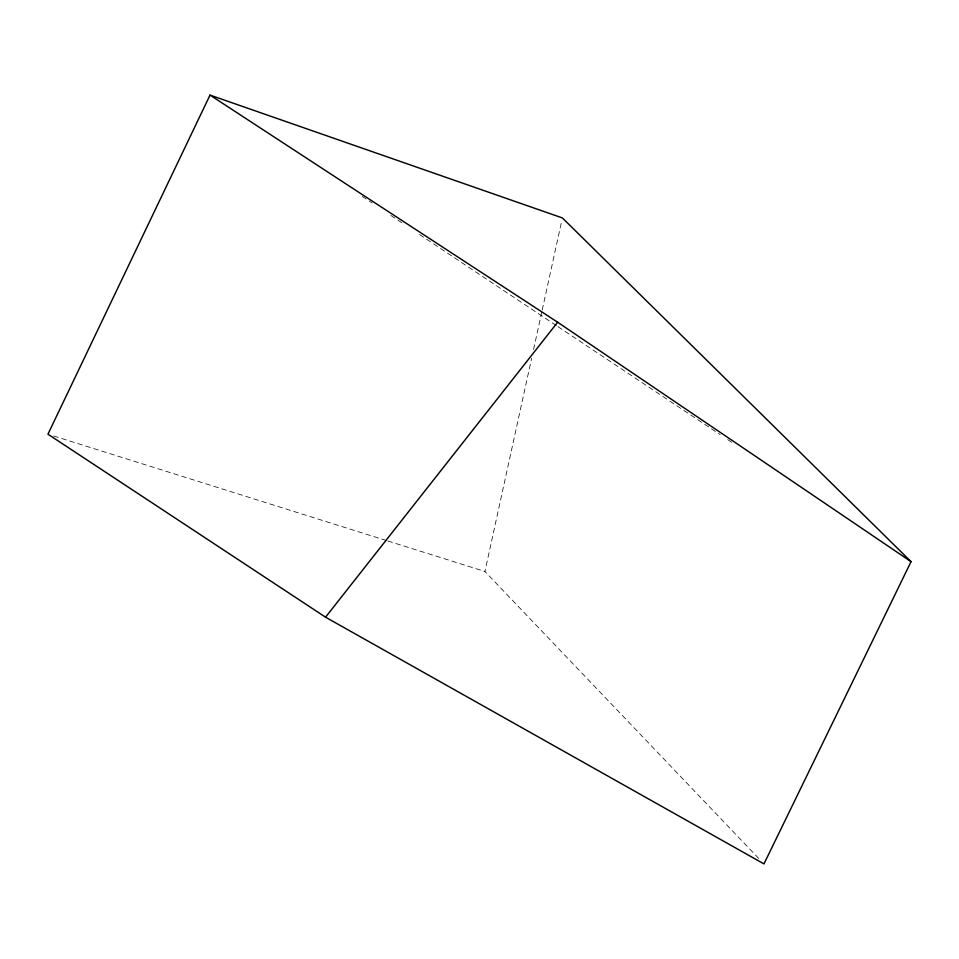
<?xml version="1.0" encoding="UTF-8"?>
<svg xmlns="http://www.w3.org/2000/svg" width="959" height="959" viewBox="0 0 959 959"><rect width="100%" height="100%" fill="white"/><g stroke="black" fill="none" stroke-linecap="round" stroke-linejoin="round"><path stroke-width="0.72" stroke-dasharray="4.79 3.6" d="M758.797 858.497L484.93 571.48L531.658 358.187M533.576 349.424L541.895 311.435M542.219 309.973L561.746 220.858M53.668 435.973L386.393 540.528M387.82 540.972L484.93 571.48M362.202 196.367L372.176 203.02M390.888 215.463L404.614 224.598M419.574 234.559L556.795 325.88M558.042 326.707L710.223 427.99M711.47 428.829L720.197 434.631M727.689 439.618L732.676 442.938"/><path stroke-width="1.44" d="M210.021 95.097L47.95 434.187L325.545 617.188L763.963 863.903L911.05 561.65L562.382 217.933L210.021 95.097L557.659 322.224L911.05 561.65M325.545 617.188L557.659 322.224"/></g></svg>
